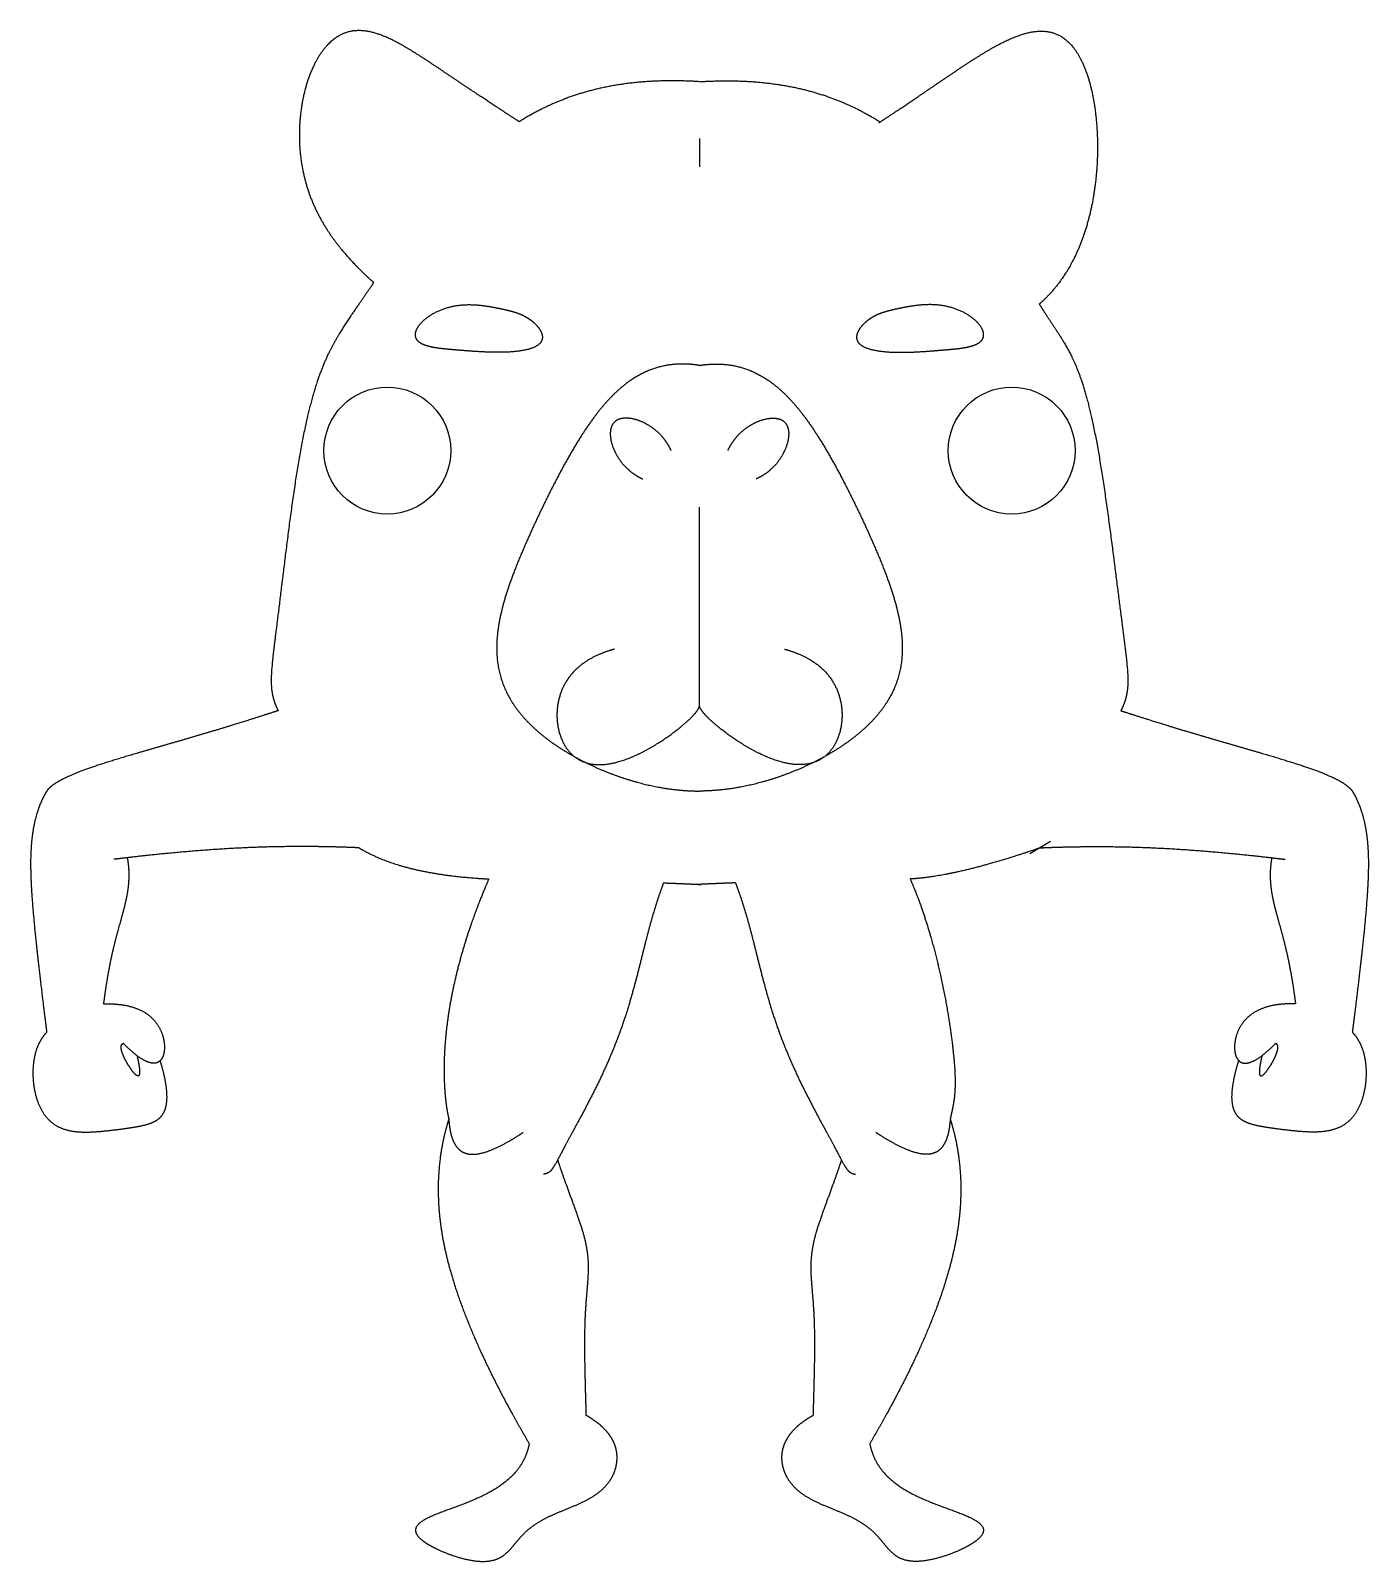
# Model space of a CAD drawing. Header units: millimetres. Extents: x 1.4 to 48.6, y -2.1 to 51.8.
import ezdxf

# ---------------------------------------------------------------- set-up
doc = ezdxf.new("R2010")
doc.units = ezdxf.units.MM
doc.layers.get('0').update_dxf_attribs({"linetype": 'CONTINUOUS'})

msp = doc.modelspace()

# ---------------------------------------------------------------- linework, layer by layer
for p, q in [((25, 48), (25, 47)), ((25, 28), (25, 35)), ((37.363, 23.217), (36.637, 22.783)), ((46, 17.5), (46, 17.5))]:
    msp.add_line(p, q)
for centre in [(14, 37), (36, 37)]:
    msp.add_circle(centre, 2.236)
for points in [[(18.649, 48.588), (18.514, 48.676), (18.241, 48.854), (17.826, 49.126), (17.26, 49.498), (16.538, 49.98), (15.809, 50.474), (15.083, 50.958), (14.369, 51.395), (13.679, 51.721), (13.022, 51.862), (12.411, 51.753), (11.866, 51.357), (11.411, 50.685), (11.077, 49.793), (10.89, 48.764), (10.872, 47.686), (11.029, 46.641), (11.351, 45.686), (11.804, 44.84), (12.344, 44.103), (12.811, 43.591), (13.167, 43.244), (13.404, 43.027), (13.522, 42.923)], [(31.324, 48.556), (31.461, 48.646), (31.738, 48.827), (32.158, 49.106), (32.728, 49.49), (33.457, 49.988), (34.198, 50.492), (34.943, 50.979), (35.682, 51.408), (36.395, 51.719), (37.06, 51.843), (37.654, 51.722), (38.158, 51.321), (38.555, 50.649), (38.839, 49.753), (39.005, 48.702), (39.051, 47.574), (38.98, 46.445), (38.794, 45.37), (38.499, 44.387), (38.099, 43.514), (37.697, 42.912), (37.352, 42.514), (37.102, 42.274), (36.972, 42.16)], [(13.522, 42.923), (13.417, 42.766), (13.211, 42.46), (12.909, 42.027), (12.524, 41.484), (12.08, 40.773), (11.679, 39.927), (11.328, 38.862), (11.026, 37.551), (10.769, 36.047), (10.547, 34.452), (10.354, 32.889), (10.183, 31.48), (10.038, 30.319), (9.93, 29.448), (9.885, 28.82), (9.927, 28.421), (10.016, 28.131), (10.103, 27.933), (10.154, 27.833)], [(19.033, 41.615), (18.991, 41.644), (18.907, 41.7), (18.778, 41.772), (18.605, 41.846), (18.384, 41.913), (18.148, 41.969), (17.887, 42.025), (17.591, 42.082), (17.261, 42.13), (16.9, 42.153), (16.519, 42.133), (16.134, 42.058), (15.765, 41.922), (15.437, 41.733), (15.179, 41.51), (15.014, 41.279), (14.961, 41.066), (15.023, 40.889), (15.186, 40.758), (15.422, 40.671), (15.697, 40.616), (15.981, 40.582), (16.258, 40.557), (16.532, 40.535), (16.817, 40.512), (17.131, 40.489), (17.486, 40.468), (17.882, 40.457), (18.301, 40.466), (18.707, 40.503), (19.06, 40.578), (19.322, 40.697), (19.467, 40.857), (19.487, 41.051), (19.4, 41.257), (19.27, 41.416), (19.155, 41.522), (19.074, 41.585), (19.033, 41.615)], [(30.967, 41.615), (31.009, 41.644), (31.093, 41.7), (31.222, 41.772), (31.395, 41.846), (31.616, 41.913), (31.852, 41.969), (32.113, 42.025), (32.409, 42.082), (32.739, 42.13), (33.1, 42.153), (33.481, 42.133), (33.866, 42.058), (34.235, 41.922), (34.563, 41.733), (34.821, 41.51), (34.986, 41.279), (35.039, 41.066), (34.977, 40.889), (34.814, 40.758), (34.578, 40.671), (34.303, 40.616), (34.019, 40.582), (33.742, 40.557), (33.468, 40.535), (33.183, 40.512), (32.869, 40.489), (32.514, 40.468), (32.118, 40.457), (31.699, 40.466), (31.293, 40.503), (30.94, 40.578), (30.678, 40.697), (30.533, 40.857), (30.513, 41.051), (30.6, 41.257), (30.73, 41.416), (30.845, 41.522), (30.926, 41.585), (30.967, 41.615)], [(36.972, 42.16), (37.056, 42.027), (37.221, 41.769), (37.461, 41.407), (37.768, 40.956), (38.125, 40.342), (38.452, 39.569), (38.747, 38.548), (39.012, 37.266), (39.249, 35.789), (39.464, 34.223), (39.658, 32.694), (39.831, 31.325), (39.976, 30.207), (40.079, 29.377), (40.116, 28.781), (40.07, 28.401), (39.98, 28.121), (39.895, 27.93), (39.846, 27.833)], [(25, 40), (24.84, 40.026), (24.526, 40.061), (24.068, 40.063), (23.486, 39.963), (22.804, 39.667), (22.168, 39.204), (21.573, 38.583), (21.011, 37.823), (20.473, 36.95), (19.954, 35.993), (19.45, 34.983), (18.969, 33.952), (18.528, 32.926), (18.161, 31.925), (17.908, 30.964), (17.808, 30.055), (17.892, 29.206), (18.175, 28.423), (18.648, 27.712), (19.28, 27.077), (20.03, 26.522), (20.851, 26.05), (21.702, 25.664), (22.556, 25.364), (23.395, 25.151), (24.049, 25.048), (24.529, 25.009), (24.844, 25), (25, 25)], [(25, 40), (25.16, 40.026), (25.474, 40.061), (25.932, 40.063), (26.514, 39.963), (27.196, 39.667), (27.832, 39.204), (28.427, 38.583), (28.989, 37.823), (29.527, 36.95), (30.046, 35.993), (30.55, 34.983), (31.031, 33.952), (31.472, 32.926), (31.839, 31.925), (32.092, 30.964), (32.192, 30.055), (32.108, 29.206), (31.825, 28.423), (31.352, 27.712), (30.72, 27.077), (29.97, 26.522), (29.149, 26.05), (28.298, 25.664), (27.444, 25.364), (26.605, 25.151), (25.951, 25.048), (25.471, 25.009), (25.156, 25), (25, 25)], [(24, 37), (23.976, 37.051), (23.926, 37.152), (23.842, 37.295), (23.713, 37.472), (23.524, 37.667), (23.31, 37.836), (23.075, 37.974), (22.827, 38.079), (22.577, 38.141), (22.344, 38.155), (22.142, 38.114), (21.986, 38.014), (21.886, 37.858), (21.845, 37.656), (21.859, 37.423), (21.921, 37.173), (22.026, 36.925), (22.164, 36.69), (22.333, 36.476), (22.528, 36.287), (22.705, 36.158), (22.848, 36.074), (22.949, 36.024), (23, 36)], [(26, 37), (26.024, 37.051), (26.074, 37.152), (26.158, 37.295), (26.287, 37.472), (26.476, 37.667), (26.69, 37.836), (26.925, 37.974), (27.173, 38.079), (27.423, 38.141), (27.656, 38.155), (27.858, 38.114), (28.014, 38.014), (28.114, 37.858), (28.155, 37.656), (28.141, 37.423), (28.079, 37.173), (27.974, 36.925), (27.836, 36.69), (27.667, 36.476), (27.472, 36.287), (27.295, 36.158), (27.152, 36.074), (27.051, 36.024), (27, 36)], [(22, 30), (21.868, 29.964), (21.613, 29.884), (21.264, 29.741), (20.861, 29.506), (20.465, 29.137), (20.18, 28.699), (20.007, 28.204), (19.949, 27.673), (20.007, 27.144), (20.182, 26.659), (20.469, 26.267), (20.861, 26.005), (21.342, 25.897), (21.887, 25.941), (22.465, 26.116), (23.043, 26.384), (23.587, 26.705), (24.066, 27.038), (24.458, 27.349), (24.752, 27.62), (24.903, 27.797), (24.97, 27.908), (24.993, 27.971), (25, 28)], [(28, 30), (28.132, 29.964), (28.387, 29.884), (28.736, 29.741), (29.139, 29.506), (29.535, 29.137), (29.82, 28.699), (29.993, 28.204), (30.051, 27.673), (29.993, 27.144), (29.818, 26.659), (29.531, 26.267), (29.139, 26.005), (28.658, 25.897), (28.113, 25.941), (27.535, 26.116), (26.957, 26.384), (26.413, 26.705), (25.934, 27.038), (25.542, 27.349), (25.248, 27.62), (25.097, 27.797), (25.03, 27.908), (25.007, 27.971), (25, 28)], [(10.154, 27.833), (10.023, 27.79), (9.762, 27.705), (9.367, 27.578), (8.834, 27.41), (8.159, 27.203), (7.476, 26.999), (6.788, 26.797), (6.102, 26.599), (5.425, 26.403), (4.771, 26.212), (4.156, 26.025), (3.595, 25.842), (3.103, 25.663), (2.691, 25.49), (2.366, 25.321), (2.177, 25.19), (2.073, 25.094), (2.022, 25.031), (2, 25)], [(39.846, 27.833), (39.977, 27.79), (40.238, 27.705), (40.633, 27.578), (41.166, 27.41), (41.841, 27.203), (42.524, 26.999), (43.212, 26.797), (43.898, 26.599), (44.575, 26.403), (45.229, 26.212), (45.844, 26.025), (46.405, 25.842), (46.897, 25.663), (47.309, 25.49), (47.634, 25.321), (47.823, 25.19), (47.927, 25.094), (47.978, 25.031), (48, 25)], [(2, 25), (1.963, 24.938), (1.892, 24.812), (1.795, 24.614), (1.684, 24.332), (1.575, 23.95), (1.497, 23.537), (1.449, 23.09), (1.428, 22.608), (1.433, 22.088), (1.459, 21.53), (1.503, 20.93), (1.561, 20.29), (1.63, 19.609), (1.71, 18.889), (1.798, 18.131), (1.875, 17.496), (1.936, 17.004), (1.979, 16.669), (2, 16.5)], [(48, 25), (48.037, 24.938), (48.108, 24.812), (48.205, 24.614), (48.316, 24.332), (48.425, 23.95), (48.503, 23.537), (48.551, 23.09), (48.572, 22.608), (48.567, 22.088), (48.541, 21.53), (48.497, 20.93), (48.439, 20.29), (48.37, 19.609), (48.29, 18.889), (48.202, 18.131), (48.125, 17.496), (48.064, 17.004), (48.021, 16.669), (48, 16.5)], [(13, 23), (12.842, 23.007), (12.524, 23.02), (12.043, 23.034), (11.394, 23.046), (10.57, 23.046), (9.731, 23.031), (8.876, 22.998), (8.004, 22.949), (7.117, 22.882), (6.215, 22.801), (5.484, 22.725), (4.93, 22.662), (4.558, 22.617), (4.371, 22.595)], [(37, 23), (37, 23), (37.006, 23.002), (37.033, 23.012), (37.083, 23.03), (37.053, 23.018), (36.827, 22.939), (36.38, 22.787), (35.736, 22.582), (34.95, 22.353), (34.09, 22.136), (33.398, 22.002), (32.9, 21.936), (32.58, 21.909), (32.424, 21.9)], [(37, 23), (37.158, 23.007), (37.476, 23.02), (37.957, 23.034), (38.606, 23.046), (39.43, 23.046), (40.269, 23.031), (41.124, 22.998), (41.996, 22.949), (42.883, 22.882), (43.785, 22.801), (44.516, 22.725), (45.07, 22.662), (45.442, 22.617), (45.629, 22.595)], [(4.837, 22.65), (4.847, 22.596), (4.865, 22.487), (4.885, 22.323), (4.898, 22.103), (4.892, 21.824), (4.864, 21.541), (4.815, 21.252), (4.747, 20.955), (4.665, 20.648), (4.574, 20.326), (4.479, 19.987), (4.385, 19.627), (4.295, 19.246), (4.21, 18.843), (4.133, 18.418), (4.076, 18.061), (4.037, 17.784), (4.012, 17.595), (4, 17.5)], [(45.163, 22.65), (45.153, 22.596), (45.135, 22.487), (45.115, 22.323), (45.102, 22.103), (45.108, 21.824), (45.136, 21.541), (45.185, 21.252), (45.253, 20.955), (45.335, 20.648), (45.426, 20.326), (45.521, 19.987), (45.615, 19.627), (45.705, 19.246), (45.79, 18.843), (45.867, 18.418), (45.924, 18.061), (45.963, 17.784), (45.988, 17.595), (46, 17.5)], [(23.732, 21.764), (23.669, 21.598), (23.548, 21.263), (23.382, 20.754), (23.189, 20.061), (22.969, 19.17), (22.743, 18.255), (22.481, 17.322), (22.163, 16.381), (21.783, 15.448), (21.359, 14.55), (20.929, 13.723), (20.535, 13), (20.216, 12.411), (19.988, 11.976), (19.839, 11.694), (19.733, 11.57), (19.63, 11.52), (19.546, 11.504), (19.5, 11.5)], [(23.732, 21.764), (23.785, 21.762), (23.89, 21.759), (24.049, 21.753), (24.261, 21.744), (24.526, 21.733), (24.739, 21.723), (24.899, 21.716), (25.005, 21.71), (25.059, 21.707)], [(26.268, 21.764), (26.215, 21.762), (26.11, 21.759), (25.951, 21.753), (25.739, 21.744), (25.474, 21.733), (25.261, 21.723), (25.101, 21.716), (24.995, 21.71), (24.941, 21.707)], [(26.268, 21.764), (26.331, 21.598), (26.452, 21.263), (26.618, 20.754), (26.811, 20.061), (27.031, 19.17), (27.257, 18.255), (27.519, 17.322), (27.837, 16.381), (28.217, 15.448), (28.641, 14.55), (29.071, 13.723), (29.465, 13), (29.784, 12.411), (30.012, 11.976), (30.161, 11.694), (30.267, 11.57), (30.37, 11.52), (30.454, 11.504), (30.5, 11.5)], [(32.424, 21.9), (32.521, 21.676), (32.709, 21.218), (32.967, 20.505), (33.264, 19.512), (33.559, 18.26), (33.779, 17.074), (33.925, 16.033), (34.003, 15.194), (34.017, 14.583), (33.982, 14.151), (33.929, 13.873), (33.883, 13.663), (33.85, 13.516), (33.833, 13.441)], [(4, 17.5), (4.105, 17.503), (4.309, 17.504), (4.597, 17.487), (4.945, 17.429), (5.316, 17.296), (5.623, 17.104), (5.863, 16.859), (6.033, 16.572), (6.133, 16.263), (6.165, 15.96), (6.131, 15.694), (6.034, 15.497), (5.877, 15.393), (5.663, 15.396), (5.396, 15.511), (5.142, 15.694), (4.929, 15.882), (4.778, 16.029), (4.699, 16.109)], [(46, 17.5), (45.895, 17.503), (45.691, 17.504), (45.403, 17.487), (45.056, 17.429), (44.684, 17.296), (44.377, 17.104), (44.137, 16.859), (43.967, 16.572), (43.867, 16.263), (43.835, 15.96), (43.869, 15.694), (43.966, 15.497), (44.123, 15.393), (44.337, 15.396), (44.604, 15.511), (44.858, 15.694), (45.071, 15.882), (45.222, 16.029), (45.301, 16.109)], [(2, 16.5), (1.958, 16.457), (1.88, 16.367), (1.774, 16.218), (1.66, 15.99), (1.562, 15.66), (1.509, 15.288), (1.506, 14.884), (1.554, 14.467), (1.661, 14.061), (1.829, 13.693), (2.063, 13.389), (2.361, 13.167), (2.717, 13.033), (3.12, 12.975), (3.554, 12.976), (4.001, 13.013), (4.442, 13.065), (4.859, 13.12), (5.238, 13.177), (5.568, 13.25), (5.84, 13.356), (6.046, 13.514), (6.184, 13.74), (6.25, 14.046), (6.245, 14.437), (6.183, 14.819), (6.104, 15.144), (6.037, 15.378), (6, 15.5)], [(48, 16.5), (48.042, 16.457), (48.12, 16.367), (48.226, 16.218), (48.34, 15.99), (48.438, 15.66), (48.491, 15.288), (48.494, 14.884), (48.446, 14.467), (48.339, 14.061), (48.171, 13.693), (47.937, 13.389), (47.639, 13.167), (47.283, 13.033), (46.88, 12.975), (46.446, 12.976), (45.999, 13.013), (45.558, 13.065), (45.141, 13.12), (44.762, 13.177), (44.432, 13.25), (44.16, 13.356), (43.954, 13.514), (43.816, 13.74), (43.75, 14.046), (43.755, 14.437), (43.817, 14.819), (43.896, 15.144), (43.963, 15.378), (44, 15.5)], [(5.181, 15.677), (5.196, 15.614), (5.223, 15.494), (5.254, 15.335), (5.278, 15.165), (5.279, 15.024), (5.25, 14.954), (5.193, 14.953), (5.112, 15.015), (5.015, 15.129), (4.911, 15.278), (4.811, 15.445), (4.724, 15.613), (4.659, 15.768), (4.622, 15.899), (4.615, 16.002), (4.633, 16.06), (4.661, 16.089), (4.685, 16.103), (4.699, 16.109)], [(44.819, 15.677), (44.804, 15.614), (44.777, 15.494), (44.746, 15.335), (44.722, 15.165), (44.721, 15.024), (44.75, 14.954), (44.807, 14.953), (44.888, 15.015), (44.985, 15.129), (45.089, 15.278), (45.189, 15.445), (45.276, 15.613), (45.341, 15.768), (45.378, 15.899), (45.385, 16.002), (45.367, 16.06), (45.339, 16.089), (45.315, 16.103), (45.301, 16.109)], [(16.167, 13.441), (16.111, 13.262), (16.008, 12.901), (15.885, 12.345), (15.785, 11.576), (15.773, 10.564), (15.881, 9.498), (16.117, 8.375), (16.478, 7.196), (16.955, 5.966), (17.536, 4.688), (18.078, 3.633), (18.524, 2.823), (18.838, 2.276), (19, 2)], [(16.167, 13.441), (16.172, 13.354), (16.187, 13.187), (16.222, 12.958), (16.294, 12.695), (16.431, 12.442), (16.617, 12.27), (16.857, 12.186), (17.149, 12.189), (17.492, 12.274), (17.881, 12.434), (18.224, 12.617), (18.5, 12.782), (18.691, 12.905), (18.789, 12.97)], [(33.833, 13.441), (33.889, 13.262), (33.992, 12.901), (34.115, 12.345), (34.215, 11.576), (34.227, 10.564), (34.119, 9.498), (33.883, 8.375), (33.522, 7.196), (33.045, 5.966), (32.464, 4.688), (31.922, 3.633), (31.476, 2.823), (31.162, 2.276), (31, 2)], [(33.833, 13.441), (33.828, 13.354), (33.813, 13.187), (33.778, 12.958), (33.706, 12.695), (33.569, 12.442), (33.383, 12.27), (33.143, 12.186), (32.851, 12.189), (32.508, 12.274), (32.119, 12.434), (31.776, 12.617), (31.5, 12.782), (31.309, 12.905), (31.211, 12.97)], [(20, 12), (20.043, 11.866), (20.132, 11.6), (20.269, 11.208), (20.456, 10.702), (20.681, 10.104), (20.871, 9.549), (21.006, 9.04), (21.076, 8.572), (21.088, 8.127), (21.059, 7.682), (21.014, 7.206), (20.974, 6.678), (20.95, 6.082), (20.945, 5.414), (20.955, 4.677), (20.972, 4.036), (20.985, 3.528), (20.995, 3.178), (21, 3)], [(30, 12), (29.957, 11.866), (29.868, 11.6), (29.731, 11.208), (29.544, 10.702), (29.319, 10.104), (29.129, 9.549), (28.994, 9.04), (28.924, 8.572), (28.912, 8.127), (28.941, 7.682), (28.986, 7.206), (29.026, 6.678), (29.05, 6.082), (29.055, 5.414), (29.045, 4.677), (29.028, 4.036), (29.015, 3.528), (29.005, 3.178), (29, 3)], [(19, 2), (18.983, 1.911), (18.942, 1.738), (18.855, 1.49), (18.69, 1.184), (18.403, 0.842), (18.04, 0.54), (17.61, 0.275), (17.128, 0.045), (16.62, -0.156), (16.118, -0.337), (15.663, -0.505), (15.296, -0.671), (15.053, -0.842), (14.957, -1.024), (15.017, -1.217), (15.218, -1.417), (15.533, -1.616), (15.923, -1.803), (16.35, -1.964), (16.779, -2.085), (17.183, -2.154), (17.541, -2.159), (17.844, -2.095), (18.093, -1.962), (18.301, -1.771), (18.491, -1.54), (18.69, -1.292), (18.924, -1.049), (19.209, -0.828), (19.547, -0.633), (19.923, -0.461), (20.317, -0.303), (20.705, -0.146), (21.063, 0.022), (21.372, 0.209), (21.626, 0.417), (21.823, 0.645), (21.966, 0.889), (22.058, 1.141), (22.103, 1.397), (22.1, 1.652), (22.049, 1.902), (21.946, 2.143), (21.792, 2.375), (21.585, 2.596), (21.377, 2.764), (21.198, 2.884), (21.068, 2.962), (21, 3)], [(31, 2), (31.017, 1.911), (31.058, 1.738), (31.145, 1.49), (31.31, 1.184), (31.597, 0.842), (31.96, 0.54), (32.39, 0.275), (32.872, 0.045), (33.38, -0.156), (33.882, -0.337), (34.337, -0.505), (34.704, -0.671), (34.947, -0.842), (35.043, -1.024), (34.983, -1.217), (34.782, -1.417), (34.468, -1.616), (34.077, -1.803), (33.65, -1.964), (33.221, -2.085), (32.817, -2.154), (32.459, -2.159), (32.156, -2.095), (31.907, -1.962), (31.699, -1.771), (31.509, -1.54), (31.31, -1.292), (31.076, -1.049), (30.791, -0.828), (30.453, -0.633), (30.077, -0.461), (29.683, -0.303), (29.295, -0.146), (28.937, 0.022), (28.628, 0.209), (28.374, 0.417), (28.177, 0.645), (28.034, 0.889), (27.942, 1.141), (27.897, 1.397), (27.9, 1.652), (27.951, 1.902), (28.054, 2.143), (28.208, 2.375), (28.415, 2.596), (28.623, 2.764), (28.802, 2.884), (28.932, 2.962), (29, 3)]]:
    msp.add_open_spline(points, degree=5)
for points, knots in [([(25, 50), (24.404, 50.038), (23.263, 50.056), (21.84, 49.927), (20.603, 49.598), (19.529, 49.11), (18.905, 48.75), (18.649, 48.588)], [0, 0, 0, 0, 0, 0, 0.04, 0.08, 0.109625, 0.109625, 0.109625, 0.109625, 0.109625, 0.109625]), ([(25, 50), (25.596, 50.038), (26.737, 50.056), (28.164, 49.926), (29.403, 49.596), (30.479, 49.107), (31.105, 48.744), (31.362, 48.581)], [0, 0, 0, 0, 0, 0, 0.04, 0.08, 0.1098941, 0.1098941, 0.1098941, 0.1098941, 0.1098941, 0.1098941]), ([(13, 23), (13.189, 22.887), (13.678, 22.628), (14.491, 22.314), (15.412, 22.106), (16.425, 21.981), (17.207, 21.922), (17.576, 21.9)], [0.7728715, 0.7728715, 0.7728715, 0.7728715, 0.7728715, 0.7728715, 0.8, 0.84, 0.8742476, 0.8742476, 0.8742476, 0.8742476, 0.8742476, 0.8742476]), ([(17.576, 21.9), (17.475, 21.667), (17.279, 21.201), (17.008, 20.503), (16.695, 19.576), (16.384, 18.424), (16.157, 17.285), (16.019, 16.171), (15.976, 15.145), (16.013, 14.388), (16.079, 13.876), (16.138, 13.571), (16.167, 13.441)], [0, 0, 0, 0, 0, 0, 0.0666667, 0.1333333, 0.2, 0.2666667, 0.3333333, 0.4, 0.4666667, 0.519967, 0.519967, 0.519967, 0.519967, 0.519967, 0.519967])]:
    msp.add_open_spline(points, degree=5, knots=knots)

doc.saveas('drawing.dxf')
